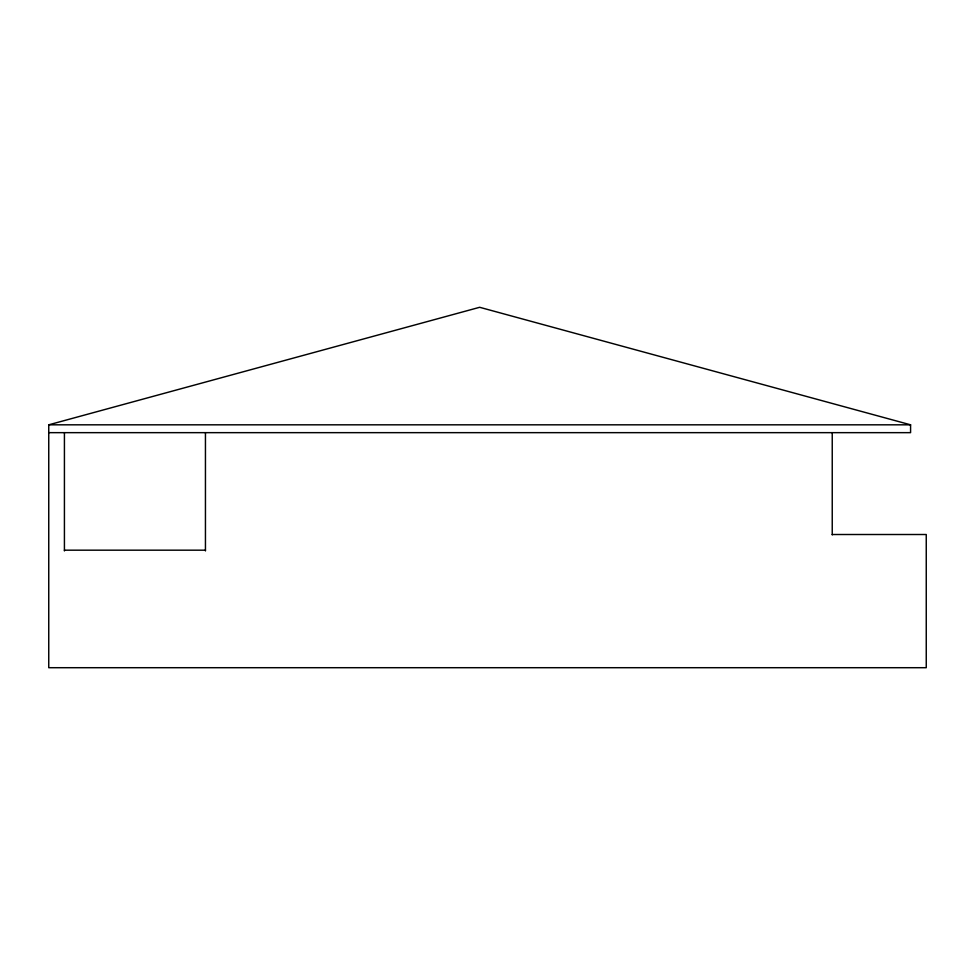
<?xml version="1.0" encoding="UTF-8"?>
<svg xmlns="http://www.w3.org/2000/svg" width="975" height="975" viewBox="0 0 975 975"><rect width="100%" height="100%" fill="white"/><g stroke="black" fill="none" stroke-linecap="round" stroke-linejoin="round"><path stroke-width="1.46" d="M832.236 534.507L926.25 534.507L926.25 667.704L48.75 667.704L48.75 424.82L479.663 307.296L910.577 424.82L910.577 432.656L48.75 432.656M48.75 424.82L910.577 424.82M64.423 550.18L205.445 550.18M832.236 432.656L832.236 534.885M205.445 432.656L205.445 550.936M64.423 432.656L64.423 550.936"/></g></svg>
